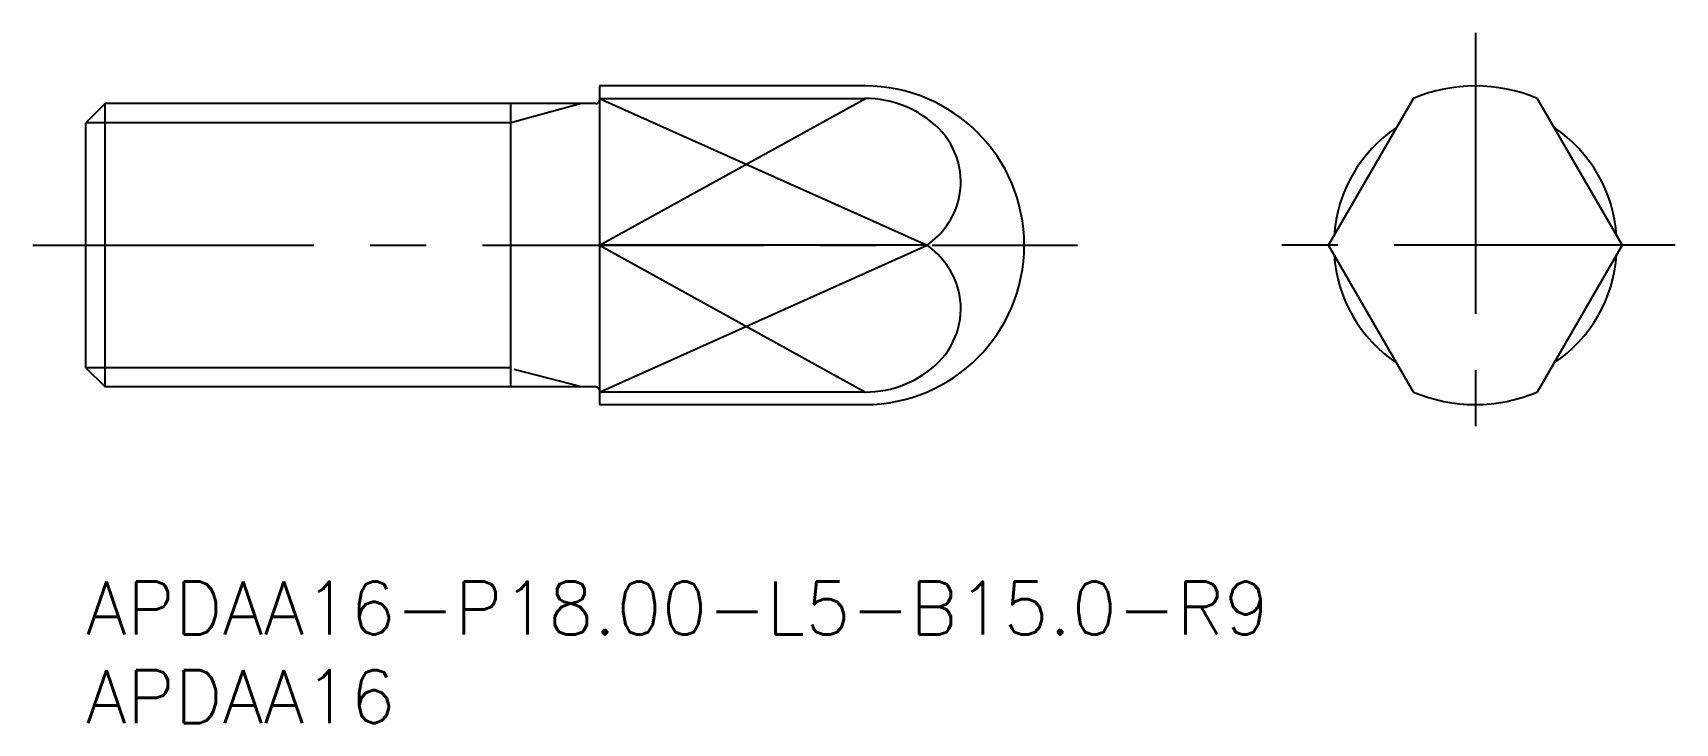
# Model space of a CAD drawing. Extents: x -3 to 89.8, y -18 to 21.
import ezdxf

# ---------------------------------------------------------------- set-up
doc = ezdxf.new("R2010")
doc.units = 0
doc.header["$LTSCALE"] = 0.5
doc.linetypes.add('CENTER', pattern=[50.8, 31.75, -6.35, 6.35, -6.35])
for name, color, linetype in [('MSM_CENTER', 1, 'CENTER'), ('MSM_CONTINUOUS', 7, 'CONTINUOUS'), ('MSM_NARROW', 5, 'CONTINUOUS'), ('MSM_PART_NUMBER', 7, 'CONTINUOUS')]:
    doc.layers.add(name, color=color, linetype=linetype)
doc.styles.get("Standard").update_dxf_attribs({"font": 'txt.shx', "height": 1, "bigfont": 'bigfont.shx'})

# ---------------------------------------------------------------- blocks, each defined once
blk = doc.blocks.new('*U11')
at = {"layer": 'MSM_PART_NUMBER'}
blk.add_text('APDAA16-P18.00-L5-B15.0-R9', height=3, dxfattribs=at).set_placement((0, -13))
blk = doc.blocks.new('*U12')
at = {"layer": 'MSM_PART_NUMBER'}
blk.add_text('APDAA16', height=3, dxfattribs=at).set_placement((0, -18))

msp = doc.modelspace()

# ---------------------------------------------------------------- linework, layer by layer
at = {"layer": 'MSM_CENTER'}
for p, q in [((78.481, 21), (78.481, -3)), ((-3, 9), (56, 9)), ((89.768, 9), (67.194, 9))]:
    msp.add_line(p, q, dxfattribs=at)
at = {"layer": 'MSM_CONTINUOUS'}
for p, q in [((44, 18), (29, 18)), ((29, 18), (29, 0)), ((1.082, 17), (0, 15.917)), ((28.8, 17), (1.082, 17)), ((1.082, 1), (1.082, 17)), ((24, 1), (24, 17)), ((29, 17.292), (44, 17.292)), ((70.194, 9), (74.981, 17.292)), ((81.981, 17.292), (86.768, 9)), ((0, 2.083), (0, 15.917)), ((47.51, 9), (29, 9)), ((74.981, 0.708), (70.194, 9)), ((86.768, 9), (81.981, 0.708)), ((0, 2.083), (1.082, 1)), ((28.8, 1), (1.082, 1)), ((44, 0.708), (29, 0.708)), ((29, 0), (44, 0))]:
    msp.add_line(p, q, dxfattribs=at)
for centre, radius, start, end in [((44, 9), 9, 270, 90), ((78.481, 9), 9, 67.11462, 112.88538), ((28.8, 17.2), 0.2, 270, 0), ((44.039, 11.4), 5.892, 45.29278, 90.37777), ((45.089, 12.562), 4.328, 346.2272, 44.3476), ((78.481, 9), 8, 123.78059, 176.21941), ((78.481, 9), 8, 3.78059, 56.21941), ((44.86, 12.757), 4.598, 305.19805, 344.54327), ((44.86, 5.243), 4.598, 15.45673, 54.80195), ((78.481, 9), 8, 183.78059, 236.21941), ((78.481, 9), 8, 303.78059, 356.21941), ((45.089, 5.438), 4.328, 315.6524, 13.7728), ((44.039, 6.6), 5.892, 269.62223, 314.70722), ((28.8, 0.8), 0.2, 0, 90), ((78.481, 9), 9, 247.11462, 292.88538)]:
    msp.add_arc(centre, radius, start, end, dxfattribs=at)
at = {"layer": 'MSM_NARROW'}
for p, q in [((28, 17), (24, 15.917)), ((29, 17.292), (47.51, 9)), ((29, 9), (44.039, 17.292)), ((24, 15.917), (0, 15.917)), ((29, 0.708), (47.51, 9)), ((29, 9), (44.039, 0.708)), ((24, 2.083), (0, 2.083)), ((28, 1), (24.185, 1.976))]:
    msp.add_line(p, q, dxfattribs=at)

# ---------------------------------------------------------------- block references
at = {"layer": 'MSM_CONTINUOUS'}
for name in ['*U11', '*U12']:
    msp.add_blockref(name, (0, 0), dxfattribs=at)

doc.saveas('drawing.dxf')
